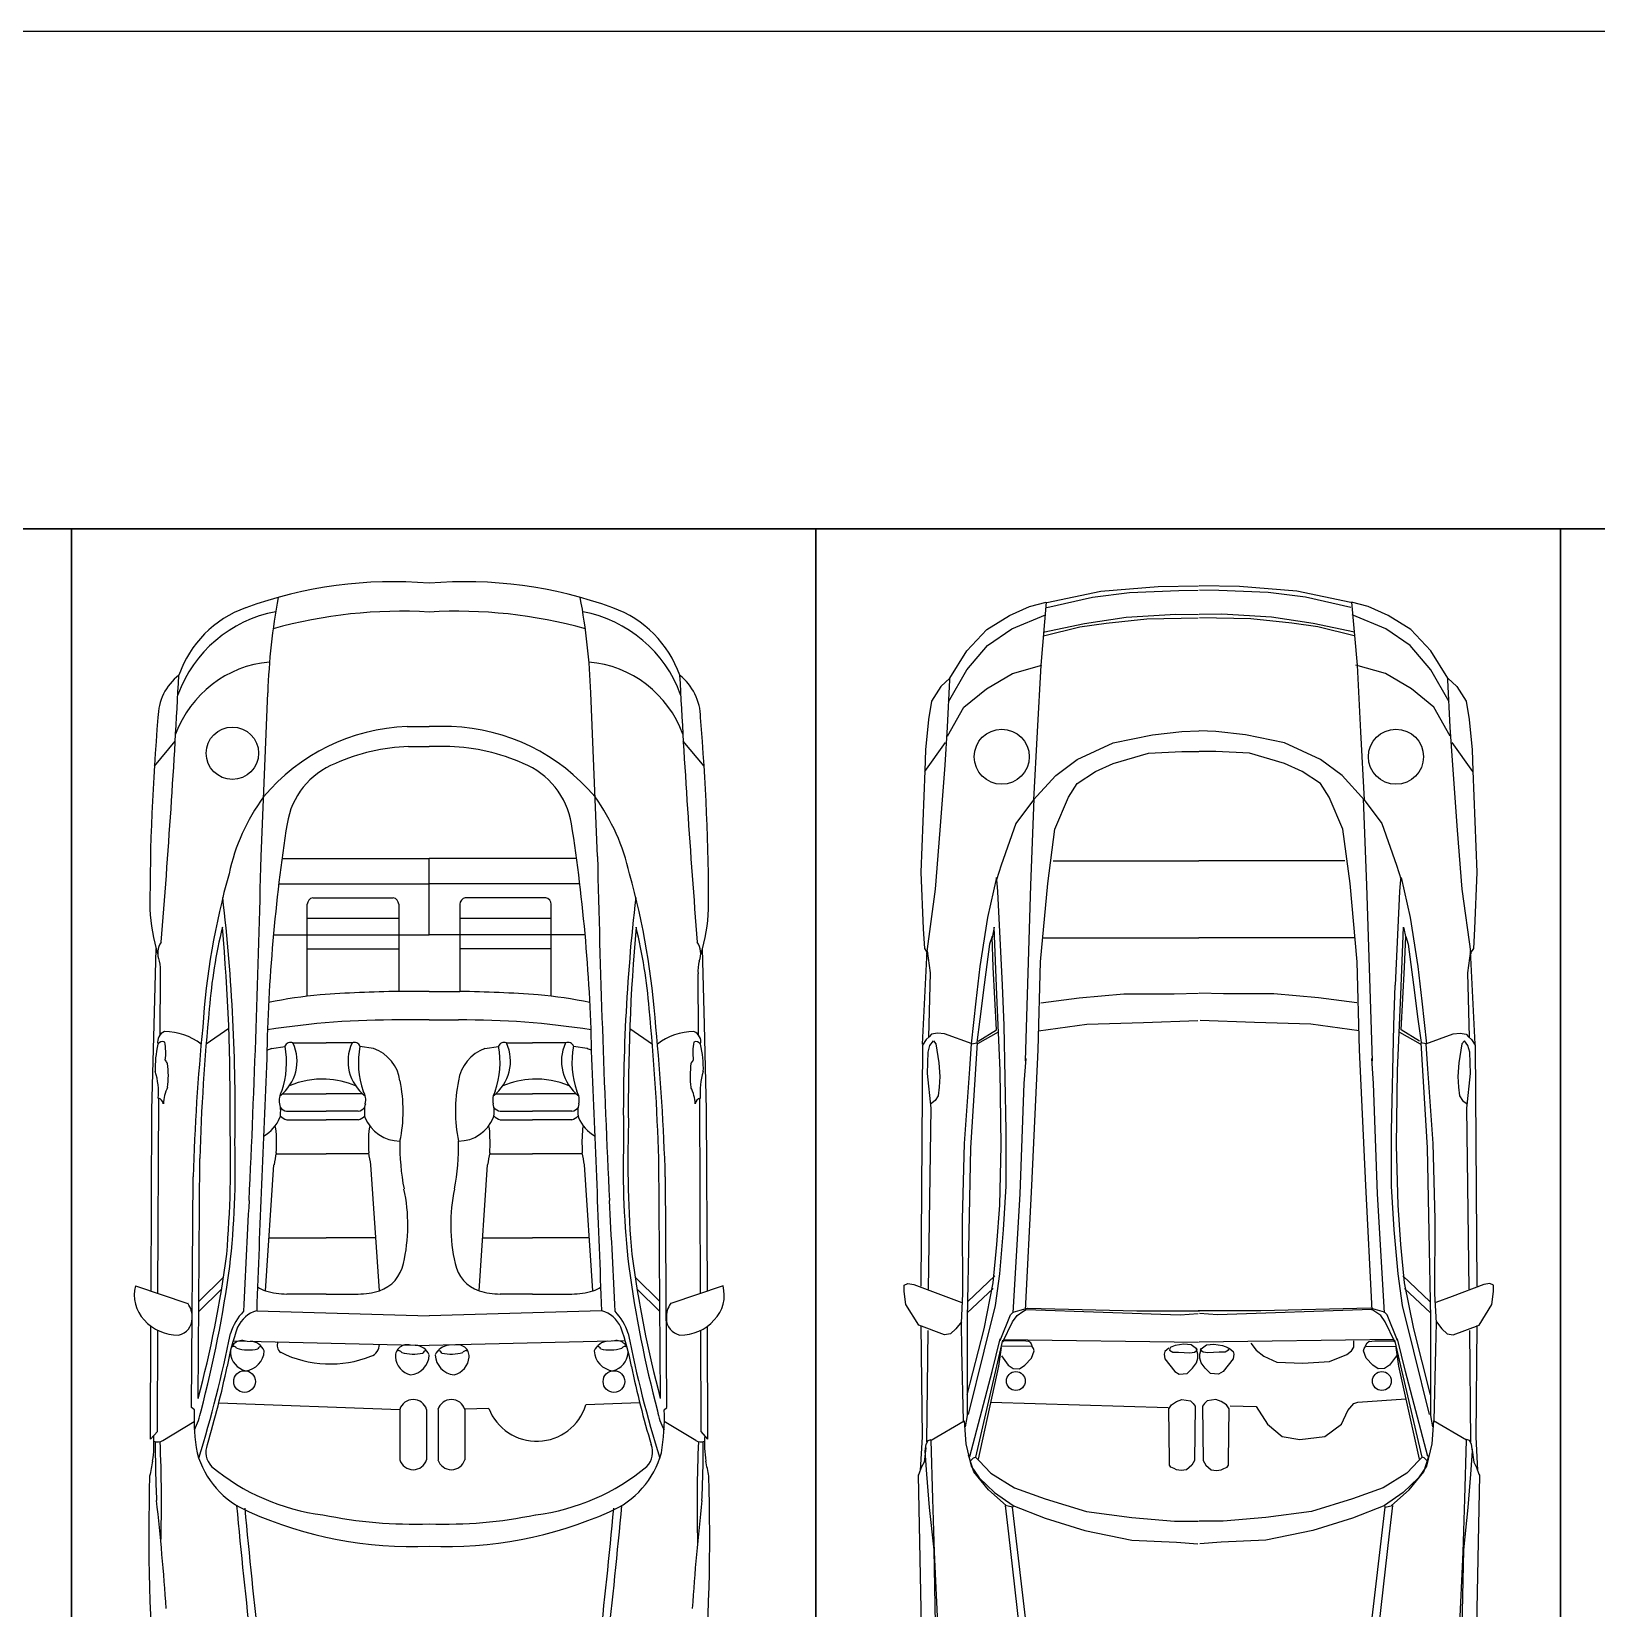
# Model space of a CAD drawing. Header units: inches. Extents: x 484217 to 497210, y -26946 to -21493.
# Drawn here: x 492970.2 to 493181.1, y -23220.2 to -23007.7 of the extents above; entities that cross this region are included whole.
import ezdxf

# ---------------------------------------------------------------- set-up
doc = ezdxf.new("R2010")
doc.units = ezdxf.units.IN
doc.header["$LTSCALE"] = 20
doc.header["$MEASUREMENT"] = 0
for name, color, linetype in [('ceco.net 92', 9, 'Continuous'), ('ceco.net 93', 161, 'Continuous'), ('Parking', 7, 'Continuous')]:
    doc.layers.add(name, color=color, linetype=linetype)

msp = doc.modelspace()

# ---------------------------------------------------------------- linework, layer by layer
at = {"layer": 'ceco.net 92', "linetype": 'ByBlock', "ltscale": 0.4}
for p, q in [((493001.16, -23118.89), (493002.07, -23096.81)), ((493046.49, -23118.89), (493045.58, -23096.81)), ((493020.84, -23101.38), (493023.83, -23101.38)), ((493026.81, -23101.38), (493023.83, -23101.38)), ((492986.79, -23106.7), (492989.6, -23103.32)), ((493021.05, -23104.05), (493023.83, -23104.05)), ((493026.6, -23104.05), (493023.83, -23104.05)), ((493060.86, -23106.7), (493058.05, -23103.32)), ((493003.98, -23119.16), (493023.83, -23119.16)), ((493043.67, -23119.16), (493023.83, -23119.16)), ((493023.83, -23129.42), (493023.83, -23119.16)), ((493003.55, -23122.53), (493023.83, -23122.53)), ((493044.1, -23122.53), (493023.83, -23122.53)), ((493007.39, -23137.69), (493007.39, -23125.3)), ((493008.13, -23124.43), (493018.98, -23124.43)), ((493019.72, -23125.3), (493019.72, -23137.06)), ((493027.94, -23125.3), (493027.94, -23137.06)), ((493039.52, -23124.43), (493028.67, -23124.43)), ((493040.26, -23137.69), (493040.26, -23125.3)), ((493019.72, -23127.2), (493007.39, -23127.2)), ((493040.26, -23127.2), (493027.94, -23127.2)), ((493002.83, -23129.42), (493023.83, -23129.42)), ((493044.82, -23129.42), (493023.83, -23129.42)), ((492986.76, -23141.53), (492987.03, -23131.27)), ((493007.39, -23131.31), (493019.72, -23131.31)), ((493040.26, -23131.31), (493027.94, -23131.31)), ((493060.89, -23141.53), (493060.62, -23131.27)), ((492987.57, -23142.88), (492987.61, -23134.68)), ((493060.08, -23142.88), (493060.04, -23134.68)), ((493023.83, -23137.06), (493019.72, -23137.06)), ((493023.83, -23137.06), (493027.94, -23137.06)), ((492986.47, -23152.98), (492986.76, -23141.53)), ((492993.77, -23144.09), (492996.82, -23141.98)), ((493023.83, -23140.89), (493019.89, -23140.89)), ((493023.83, -23140.89), (493027.76, -23140.89)), ((493053.89, -23144.18), (493050.83, -23142.09)), ((493061.18, -23152.98), (493060.89, -23141.53)), ((493005.46, -23143.99), (493009.93, -23143.99)), ((493013.42, -23143.99), (493009.93, -23143.99)), ((493034.23, -23143.99), (493037.73, -23143.99)), ((493042.19, -23143.99), (493037.73, -23143.99)), ((493002.56, -23144.75), (493004.4, -23144.44)), ((493016.33, -23144.75), (493014.49, -23144.44)), ((493031.32, -23144.75), (493033.16, -23144.44)), ((493045.09, -23144.75), (493043.26, -23144.44)), ((492987.28, -23177.71), (492987.39, -23151.45)), ((493004.04, -23150.82), (493009.93, -23150.82)), ((493014.85, -23150.82), (493009.93, -23150.82)), ((493032.81, -23150.82), (493037.73, -23150.82)), ((493043.61, -23150.82), (493037.73, -23150.82)), ((493060.37, -23177.71), (493060.26, -23151.45)), ((492986.36, -23177.4), (492986.47, -23152.98)), ((493004.62, -23153.18), (493009.93, -23153.18)), ((493004.63, -23154.34), (493009.93, -23154.34)), ((493014.26, -23153.18), (493009.93, -23153.18)), ((493014.25, -23154.34), (493009.93, -23154.34)), ((493033.39, -23153.18), (493037.73, -23153.18)), ((493033.4, -23154.34), (493037.73, -23154.34)), ((493043.03, -23153.18), (493037.73, -23153.18)), ((493043.02, -23154.34), (493037.73, -23154.34)), ((493061.29, -23177.4), (493061.18, -23152.98)), ((493003.19, -23158.9), (493009.93, -23158.9)), ((493015.7, -23158.9), (493009.93, -23158.9)), ((493031.95, -23158.9), (493037.73, -23158.9)), ((493044.47, -23158.9), (493037.73, -23158.9)), ((492992.7, -23191.87), (492992.91, -23159.55)), ((493001.77, -23177.37), (493002.91, -23160.39)), ((493017.12, -23177.37), (493015.97, -23160.39)), ((493030.53, -23177.37), (493031.68, -23160.39)), ((493045.88, -23177.37), (493044.74, -23160.39)), ((493054.96, -23191.87), (493054.75, -23159.55)), ((492991.81, -23193.11), (492992.02, -23162.01)), ((493055.84, -23193.11), (493055.63, -23162.01)), ((493002.25, -23170.23), (493009.93, -23170.23)), ((493016.63, -23170.23), (493009.93, -23170.23)), ((493031.02, -23170.23), (493037.73, -23170.23)), ((493045.4, -23170.23), (493037.73, -23170.23)), ((492992.78, -23178.82), (492996.1, -23175.55)), ((493054.87, -23178.82), (493051.56, -23175.55)), ((492984.25, -23176.69), (492991.3, -23179.06)), ((492992.77, -23180.17), (492995.84, -23177.17)), ((493009.93, -23177.81), (493004.62, -23177.81)), ((493009.93, -23177.81), (493014.26, -23177.81)), ((493037.73, -23177.81), (493033.39, -23177.81)), ((493037.73, -23177.81), (493043.03, -23177.81)), ((493054.88, -23180.17), (493051.82, -23177.17)), ((493063.4, -23176.69), (493056.35, -23179.06)), ((493000.58, -23180.05), (493023.83, -23180.72)), ((493047.07, -23180.05), (493023.83, -23180.72)), ((492986.28, -23197.37), (492986.34, -23182.13)), ((493061.37, -23197.37), (493061.31, -23182.13)), ((492987.2, -23196.32), (492987.26, -23182.69)), ((492997.42, -23184.11), (493023.83, -23184.76)), ((493050.23, -23184.11), (493023.83, -23184.76)), ((493060.45, -23196.32), (493060.39, -23182.69)), ((492992.18, -23193.41), (492991.81, -23193.11)), ((492995.47, -23192.48), (493019.85, -23193.35)), ((493031.85, -23193.21), (493028.61, -23193.32)), ((493052.18, -23192.48), (493044.92, -23192.74)), ((493055.47, -23193.41), (493055.84, -23193.11)), ((492987.92, -23197.53), (492992.16, -23194.98)), ((493019.85, -23193.35), (493019.85, -23200.13)), ((493023.46, -23193.35), (493023.46, -23200.13)), ((493025.01, -23193.35), (493025.01, -23200.13)), ((493028.62, -23193.35), (493028.62, -23200.13)), ((493059.73, -23197.53), (493055.49, -23194.98)), ((492986.28, -23197.37), (492987.2, -23196.32)), ((493061.37, -23197.37), (493060.45, -23196.32))]:
    msp.add_line(p, q, dxfattribs=at)
for centre, radius in [((492997.3, -23104.96), 3.53), ((492998.94, -23189.59), 1.46), ((493048.71, -23189.59), 1.46)]:
    msp.add_circle(centre, radius, dxfattribs=at)
for centre, radius, start, end in [((493018.95, -23139.58), 57.73, 85.1527, 110.1177), ((493028.7, -23139.58), 57.73, 69.8823, 94.8473), ((493085.01, -23099.44), 82.98, 169.2493, 178.1871), ((492962.64, -23099.44), 82.98, 1.8129, 10.7507), ((493006.37, -23103.06), 17.46, 100.6567, 160.0564), ((493004.08, -23099.31), 14.81, 109.6924, 160.8549), ((493020.11, -23150.1), 64.27, 86.6883, 105.6387), ((493027.54, -23150.1), 64.27, 74.3613, 93.3117), ((493041.28, -23103.06), 17.46, 19.9436, 79.3433), ((493043.57, -23099.31), 14.81, 19.1451, 70.3076), ((493003.65, -23107.5), 14.89, 95.1855, 159.9599), ((493044, -23107.5), 14.89, 20.0401, 84.8145), ((492994.51, -23100.18), 7.23, 127.6439, 179.7412), ((491771.9, -23031.85), 1219.8, 355.36643, 357.05785), ((494275.75, -23031.85), 1219.8, 182.94215, 184.63357), ((493053.14, -23100.18), 7.23, 0.2588, 52.3561), ((493291.69, -23125.84), 305.5, 175.1765, 180.0216), ((493021.78, -23127.8), 26.44, 92.0343, 140.1143), ((493025.87, -23127.8), 26.44, 39.8857, 87.9657), ((492755.96, -23125.84), 305.5, 359.9784, 4.8235), ((493022.03, -23130.67), 26.64, 92.0984, 114.0437), ((493025.62, -23130.67), 26.64, 65.9563, 87.9016), ((493015.07, -23116.12), 10.53, 111.7101, 170.897), ((493032.58, -23116.12), 10.53, 9.103, 68.2899), ((493023.74, -23127.05), 27.52, 143.9343, 167.7068), ((493023.91, -23127.05), 27.52, 12.2932, 36.0657), ((493231.02, -23149.93), 229.11, 171.0919, 179.0334), ((492816.64, -23149.93), 229.11, 0.9666, 8.9081), ((491067.33, -23075.16), 1934.33, 357.33196, 358.7046), ((494980.32, -23075.16), 1934.33, 181.2954, 182.66804), ((493094.27, -23148.52), 101.18, 164.3305, 176.2171), ((492953.38, -23148.52), 101.18, 3.7829, 15.6695), ((492747.35, -23153.28), 250.33, 359.066, 6.6276), ((493008.29, -23125.32), 0.901, 100.5292, 179.2673), ((493018.81, -23125.32), 0.901, 0.7327, 79.4708), ((493028.84, -23125.32), 0.901, 100.5292, 179.2673), ((493039.36, -23125.32), 0.901, 0.7327, 79.4708), ((493300.3, -23153.28), 250.33, 173.3724, 180.934), ((493010.08, -23124.92), 23.91, 182.4883, 197.2956), ((493037.57, -23124.92), 23.91, 342.7044, 357.5117), ((493062.97, -23144.81), 68.99, 166.2306, 175.4868), ((492724.78, -23152.24), 272.23, 359.4389, 5.0266), ((493322.87, -23152.24), 272.23, 174.9734, 180.5611), ((492984.68, -23144.81), 68.99, 4.5132, 13.7694), ((492989.95, -23131.9), 2.7, 145.9627, 202.8464), ((493057.7, -23131.9), 2.7, 337.1536, 34.0373), ((492982.58, -23134.25), 5.06, 355.0531, 14.8779), ((493065.08, -23134.25), 5.06, 165.1221, 184.9469), ((493015.61, -23205.21), 68.02, 95.4594, 101.3809), ((493021.96, -23315.61), 178.57, 90.7214, 94.1173), ((493025.69, -23315.61), 178.57, 85.8827, 89.2786), ((493032.04, -23205.21), 68.02, 78.6191, 84.5406), ((493283.33, -23167.96), 290.54, 174.3558, 178.3419), ((492764.32, -23167.96), 290.54, 1.6581, 5.6442), ((493282.44, -23170.42), 290.54, 174.3558, 178.3419), ((493019.41, -23255.25), 114.37, 89.7605, 98.7394), ((493028.24, -23255.25), 114.37, 81.2606, 90.2395), ((492765.21, -23170.42), 290.54, 1.6581, 5.6442), ((493000.27, -23147.31), 13.37, 166.3848, 182.3157), ((492988.71, -23143.82), 1.48, 111.7287, 193.4079), ((492987.9, -23144.5), 0.708, 65.2059, 151.6073), ((492988.13, -23150.51), 8.07, 52.0438, 89.7332), ((492980.44, -23145.29), 7.89, 352.5852, 10.4484), ((493000.17, -23146.45), 5.84, 307.0727, 24.9288), ((493005.11, -23144.65), 0.748, 62.3182, 163.667), ((493018.72, -23146.45), 5.84, 155.0712, 232.9273), ((493013.77, -23144.65), 0.748, 16.333, 117.6818), ((493028.93, -23146.45), 5.84, 307.0727, 24.9288), ((493033.88, -23144.65), 0.748, 62.3182, 163.667), ((493047.48, -23146.45), 5.84, 155.0712, 232.9273), ((493042.54, -23144.65), 0.748, 16.333, 117.6818), ((493059.52, -23150.51), 8.07, 90.2668, 127.9562), ((493067.22, -23145.29), 7.89, 169.5516, 187.4148), ((493059.75, -23144.5), 0.708, 28.3927, 114.7941), ((493058.94, -23143.82), 1.48, 346.5921, 68.2713), ((493047.38, -23147.31), 13.37, 357.6843, 13.6152), ((492989.47, -23145.78), 1.32, 203.4077, 226.8454), ((496805.3, -23315.75), 3807.14, 177.44556, 177.95741), ((493004.3, -23149.81), 5.35, 109.0023, 115.9052), ((492992.81, -23146.62), 11.79, 340.8012, 10.663), ((493026.07, -23146.62), 11.79, 169.337, 199.1988), ((493014.58, -23149.81), 5.35, 7.616, 70.9977), ((493033.07, -23149.81), 5.35, 109.0023, 172.384), ((493021.58, -23146.62), 11.79, 340.8012, 10.663), ((493054.84, -23146.62), 11.79, 169.337, 199.1988), ((493043.35, -23149.81), 5.35, 64.0948, 70.9977), ((489242.35, -23315.75), 3807.14, 2.04259, 2.55444), ((493058.18, -23145.78), 1.32, 313.1546, 336.5923), ((492978.5, -23150.59), 8.85, 354.6053, 18.0669), ((492977.11, -23148.37), 11.57, 352.1001, 8.0858), ((493070.54, -23148.37), 11.57, 171.9142, 187.8999), ((493069.15, -23150.59), 8.85, 161.9331, 185.3947), ((492993.41, -23152.39), 5.41, 153.3599, 177.9838), ((493005.89, -23151.68), 2.28, 148.7648, 192.6795), ((493009.33, -23159.8), 10.94, 86.9014, 113.4623), ((493009.55, -23159.8), 10.94, 66.5377, 88.0393), ((493012.99, -23151.68), 2.28, 347.3205, 31.2352), ((493000.58, -23153.12), 19.73, 348.0371, 11.7621), ((493047.07, -23153.12), 19.73, 168.2379, 191.9629), ((493034.66, -23151.68), 2.28, 148.7648, 192.6795), ((493038.1, -23159.8), 10.94, 91.9607, 113.4623), ((493038.32, -23159.8), 10.94, 66.5377, 93.0986), ((493041.76, -23151.68), 2.28, 347.3205, 31.2352), ((493054.24, -23152.39), 5.41, 2.0162, 26.6401), ((492987.13, -23152.28), 0.871, 5.5379, 78.6283), ((492999.83, -23153.21), 3.98, 348.0554, 14.988), ((493004.79, -23151.93), 1.26, 215.6692, 262.0941), ((493014.09, -23151.93), 1.26, 277.9059, 324.3308), ((493019.06, -23153.21), 3.98, 165.012, 191.9446), ((493028.59, -23153.21), 3.98, 348.0554, 14.988), ((493033.56, -23151.93), 1.26, 215.6692, 262.0941), ((493042.86, -23151.93), 1.26, 277.9059, 324.3308), ((493047.82, -23153.21), 3.98, 165.012, 191.9446), ((493060.52, -23152.28), 0.871, 101.3717, 174.4621), ((492840.56, -23159.7), 156.51, 355.3262, 1.7535), ((492998.96, -23152.07), 5.14, 299.3849, 337.6025), ((493005.03, -23152.77), 1.62, 218.5437, 255.9113), ((493013.86, -23152.77), 1.62, 284.0887, 321.4563), ((493019.92, -23152.07), 5.14, 202.3975, 269.5168), ((493027.73, -23152.07), 5.14, 270.4832, 337.6025), ((493033.79, -23152.77), 1.62, 218.5437, 255.9113), ((493042.62, -23152.77), 1.62, 284.0887, 321.4563), ((493048.69, -23152.07), 5.14, 202.3975, 240.6151), ((493207.09, -23159.7), 156.51, 178.2465, 184.6738), ((493002.62, -23155.56), 0.553, 5.1473, 40.3924), ((492983.03, -23157.41), 20.23, 356.1527, 5.3868), ((493035.86, -23157.41), 20.23, 174.6132, 183.8473), ((493016.27, -23155.56), 0.553, 139.6076, 174.8527), ((493031.38, -23155.56), 0.553, 5.1473, 40.3924), ((493011.79, -23157.41), 20.23, 356.1527, 5.3868), ((493064.63, -23157.41), 20.23, 174.6132, 183.8473), ((493045.03, -23155.56), 0.553, 139.6076, 174.8527), ((492884.13, -23161), 113.57, 353.3728, 1.8318), ((493046.34, -23167.52), 44.01, 168.5401, 170.6809), ((492972.54, -23167.52), 44.01, 9.3191, 11.4599), ((493049.15, -23157.97), 29.28, 178.5112, 191.1914), ((492998.5, -23157.97), 29.28, 348.8086, 1.4888), ((493075.11, -23167.52), 44.01, 168.5401, 170.6809), ((493001.31, -23167.52), 44.01, 9.3191, 11.4599), ((493163.52, -23161), 113.57, 178.1682, 186.6272), ((493991.23, -23223.1), 993.36, 176.65843, 177.52077), ((492998.15, -23168.5), 22.79, 346.7952, 12.266), ((493049.5, -23168.5), 22.79, 167.734, 193.2048), ((492056.42, -23223.1), 993.36, 2.47923, 3.34157), ((492834.64, -23150.41), 163.41, 345.3042, 352.2507), ((492835.03, -23152.07), 163.41, 345.3042, 352.2507), ((493015.48, -23172.68), 4.97, 289.219, 348.0957), ((493032.17, -23172.68), 4.97, 191.9043, 250.781), ((493212.62, -23152.07), 163.41, 187.7493, 194.6958), ((493213.02, -23150.41), 163.41, 187.7493, 194.6958), ((492988.89, -23177.96), 4.81, 164.7689, 223.8838), ((493003.4, -23172.68), 4.97, 236.9257, 250.781), ((493004.84, -23166.91), 10.9, 253.6324, 268.8624), ((493014.05, -23166.91), 10.9, 271.1376, 286.3676), ((493033.61, -23166.91), 10.9, 253.6324, 268.8624), ((493042.81, -23166.91), 10.9, 271.1376, 286.3676), ((493044.25, -23172.68), 4.97, 289.219, 303.0743), ((493058.76, -23177.96), 4.81, 316.1162, 15.2311), ((492988.75, -23180.88), 3.14, 356.2989, 35.4795), ((493004.13, -23185.3), 7.42, 135.8363, 162.8314), ((493001.78, -23184.03), 4.16, 106.8834, 155.1838), ((493045.87, -23184.03), 4.16, 24.8162, 73.1166), ((493043.53, -23185.3), 7.42, 17.1686, 44.1637), ((493058.91, -23180.88), 3.14, 144.5205, 183.7011), ((492989.99, -23177.23), 6.11, 221.6852, 270.5151), ((492989.64, -23181.13), 2.24, 280.4061, 1.053), ((493032.04, -23194.25), 36.08, 160.6254, 169.304), ((493015.61, -23194.25), 36.08, 10.696, 19.3746), ((493058.01, -23181.13), 2.24, 178.947, 259.5939), ((493057.66, -23177.23), 6.11, 269.4849, 318.3148), ((492833.03, -23150.51), 167.21, 342.8181, 348.7586), ((492998.6, -23185.63), 1.56, 72.2023, 183.8493), ((492999.63, -23186.29), 2.14, 22.9147, 86.8342), ((493004.43, -23184.75), 1.09, 152.1578, 236.4868), ((493015.32, -23184.5), 1.81, 290.948, 357.3754), ((493020.83, -23186.19), 1.56, 72.2023, 183.8493), ((493021.86, -23186.85), 2.14, 22.9147, 86.8342), ((493026.61, -23186.85), 2.14, 93.1658, 157.0853), ((493027.64, -23186.19), 1.56, 356.1507, 107.7977), ((493048.02, -23186.29), 2.14, 93.1658, 157.0853), ((493049.05, -23185.63), 1.56, 356.1507, 107.7977), ((493214.62, -23150.51), 167.21, 191.2414, 197.1819), ((492999.7, -23185.55), 2.66, 183.9388, 256.434), ((492997.45, -23185.37), 0.5, 30.3302, 120.425), ((492999.49, -23179.1), 6.23, 255.0343, 281.468), ((492998.8, -23185.35), 2.8, 275.6845, 357.666), ((493001.15, -23185.31), 0.432, 78.3556, 166.1458), ((493010.5, -23172.32), 14.91, 243.4504, 291.5249), ((493021.93, -23186.11), 2.66, 183.9388, 256.434), ((493019.68, -23185.93), 0.5, 30.3302, 120.425), ((493021.72, -23179.66), 6.23, 255.0343, 281.468), ((493021.02, -23185.91), 2.8, 275.6845, 357.666), ((493023.38, -23185.87), 0.432, 78.3556, 166.1458), ((493027.44, -23185.91), 2.8, 182.334, 264.3155), ((493025.09, -23185.87), 0.432, 13.8542, 101.6444), ((493026.75, -23179.66), 6.23, 258.532, 284.9657), ((493026.54, -23186.11), 2.66, 283.566, 356.0612), ((493028.79, -23185.93), 0.5, 59.575, 149.6698), ((493048.85, -23185.35), 2.8, 182.334, 264.3155), ((493046.5, -23185.31), 0.432, 13.8542, 101.6444), ((493048.16, -23179.1), 6.23, 258.532, 284.9657), ((493047.95, -23185.55), 2.66, 283.566, 356.0612), ((493050.2, -23185.37), 0.5, 59.575, 149.6698), ((492875.22, -23162.43), 123.95, 343.2847, 348.3031), ((493172.44, -23162.43), 123.95, 191.6969, 196.7153), ((493021.66, -23193.9), 1.89, 16.8513, 163.1487), ((493026.81, -23193.9), 1.89, 16.8513, 163.1487), ((493038.3, -23190.72), 6.92, 201.098, 342.967), ((493018.73, -23194.58), 26.58, 177.4791, 190.0131), ((492983.9, -23191.76), 9.36, 332.4544, 349.1434), ((493063.75, -23191.76), 9.36, 190.8566, 207.5456), ((493028.92, -23194.58), 26.58, 349.9869, 2.5209), ((492971.42, -23197.94), 15.32, 351.1207, 3.9337), ((492987.21, -23196.18), 1.53, 252.1332, 297.9629), ((493060.44, -23196.18), 1.53, 242.0371, 287.8668), ((493076.23, -23197.94), 15.32, 176.0663, 188.8793), ((493164.92, -23197.59), 178.01, 180.0276, 182.5859), ((492802.75, -23205.87), 185, 358.3259, 2.5417), ((493004.15, -23196.03), 12.02, 195.2643, 247.4887), ((492996.52, -23199.1), 2.79, 158.4928, 223.6718), ((493043.5, -23196.03), 12.02, 292.5113, 344.7357), ((493051.13, -23199.1), 2.79, 316.3282, 21.5072), ((493244.9, -23205.87), 185, 177.4583, 181.6741), ((492882.73, -23197.59), 178.01, 357.4141, 359.9724), ((493108.17, -23225.45), 124.18, 168.317, 169.2763), ((493013.03, -23178.94), 28.82, 230.016, 262.9414), ((493021.66, -23199.58), 1.89, 196.8513, 343.1487), ((493026.81, -23199.58), 1.89, 196.8513, 343.1487), ((493034.62, -23178.94), 28.82, 277.0586, 309.984), ((492939.48, -23225.45), 124.18, 10.7237, 11.683), ((493270.12, -23210.14), 284.07, 178.4271, 184.4609), ((492777.54, -23210.14), 284.07, 355.5391, 1.5729), ((492658.78, -23242.37), 330.36, 3.8554, 6.3862), ((493388.87, -23242.37), 330.36, 173.6138, 176.1446), ((494051.31, -23106.71), 1058.14, 185.39904, 187.47657), ((494052.41, -23107.09), 1058.14, 185.39904, 187.47657), ((493021.59, -23157.51), 54.3, 246.0593, 272.3631), ((493021.71, -23148.97), 59.83, 258.2142, 272.0284), ((493026.06, -23157.51), 54.3, 267.6369, 293.9407), ((493025.94, -23148.97), 59.83, 267.9716, 281.7858), ((491995.24, -23107.09), 1058.14, 352.52343, 354.60096), ((491996.34, -23106.71), 1058.14, 352.52343, 354.60096)]:
    msp.add_arc(centre, radius, start, end, dxfattribs=at)
at = {"layer": 'ceco.net 93'}
for p, q in [((493114.3, -23083.13), (493122.02, -23082.49)), ((493122.02, -23082.49), (493127.46, -23082.43)), ((493132.99, -23082.49), (493127.55, -23082.43)), ((493140.71, -23083.13), (493132.99, -23082.49)), ((493104.69, -23085.19), (493106.92, -23084.63)), ((493106.92, -23084.63), (493106.21, -23093.08)), ((493107.03, -23084.65), (493114.3, -23083.13)), ((493107.03, -23085.34), (493113.16, -23083.95)), ((493113.16, -23083.95), (493118.16, -23083.32)), ((493118.16, -23083.32), (493124.8, -23083.06)), ((493124.8, -23083.06), (493127.4, -23083)), ((493130.21, -23083.06), (493127.61, -23083)), ((493136.85, -23083.32), (493130.21, -23083.06)), ((493141.85, -23083.95), (493136.85, -23083.32)), ((493147.98, -23084.65), (493140.71, -23083.13)), ((493147.98, -23085.34), (493141.85, -23083.95)), ((493148.09, -23084.63), (493148.81, -23093.08)), ((493150.32, -23085.19), (493148.09, -23084.63)), ((493098.96, -23088.3), (493101.99, -23086.39)), ((493101.99, -23086.39), (493104.69, -23085.19)), ((493102.31, -23088.22), (493106.84, -23086.31)), ((493112.09, -23087.5), (493117.72, -23086.61)), ((493115, -23087.43), (493120.5, -23086.86)), ((493117.72, -23086.61), (493124.42, -23086.23)), ((493120.5, -23086.86), (493127.4, -23086.74)), ((493124.42, -23086.23), (493127.46, -23086.29)), ((493130.59, -23086.23), (493127.55, -23086.29)), ((493134.51, -23086.86), (493127.61, -23086.74)), ((493137.29, -23086.61), (493130.59, -23086.23)), ((493140.01, -23087.43), (493134.51, -23086.86)), ((493142.92, -23087.5), (493137.29, -23086.61)), ((493152.71, -23088.22), (493148.17, -23086.31)), ((493153.02, -23086.39), (493150.32, -23085.19)), ((493156.05, -23088.3), (493153.02, -23086.39)), ((493096.26, -23091.17), (493098.96, -23088.3)), ((493099.04, -23090.45), (493102.31, -23088.22)), ((493106.52, -23088.64), (493112.09, -23087.5)), ((493106.59, -23089.14), (493111.46, -23087.94)), ((493111.46, -23087.94), (493115, -23087.43)), ((493143.55, -23087.94), (493140.01, -23087.43)), ((493148.49, -23088.64), (493142.92, -23087.5)), ((493148.42, -23089.14), (493143.55, -23087.94)), ((493155.97, -23090.45), (493152.71, -23088.22)), ((493158.75, -23091.17), (493156.05, -23088.3)), ((493093.95, -23094.83), (493096.26, -23091.17)), ((493096.26, -23093.72), (493099.04, -23090.45)), ((493158.75, -23093.72), (493155.97, -23090.45)), ((493161.06, -23094.83), (493158.75, -23091.17)), ((493102.39, -23094.2), (493106.36, -23093.08)), ((493106.21, -23093.08), (493105.73, -23102.09)), ((493152.63, -23094.2), (493148.65, -23093.08)), ((493148.81, -23093.08), (493149.28, -23102.09)), ((493093.95, -23094.83), (493092.75, -23095.95)), ((493093.63, -23101.45), (493093.95, -23095.07)), ((493093.79, -23098.02), (493096.26, -23093.72)), ((493093.95, -23095.07), (493093.95, -23094.83)), ((493098.88, -23096.27), (493102.39, -23094.2)), ((493156.13, -23096.27), (493152.63, -23094.2)), ((493161.22, -23098.02), (493158.75, -23093.72)), ((493161.06, -23095.07), (493161.06, -23094.83)), ((493161.06, -23094.83), (493162.26, -23095.95)), ((493161.38, -23101.45), (493161.06, -23095.07)), ((493092.75, -23095.95), (493091.48, -23097.94)), ((493095.86, -23098.74), (493098.88, -23096.27)), ((493159.15, -23098.74), (493156.13, -23096.27)), ((493162.26, -23095.95), (493163.53, -23097.94)), ((493091.48, -23097.94), (493091.08, -23100.41)), ((493093.63, -23102.64), (493095.86, -23098.74)), ((493161.38, -23102.64), (493159.15, -23098.74)), ((493163.53, -23097.94), (493163.93, -23100.41)), ((493091.08, -23100.41), (493090.68, -23104.48)), ((493093.31, -23106.55), (493093.63, -23101.45)), ((493125.22, -23102.03), (493127.48, -23101.93)), ((493129.8, -23102.03), (493127.54, -23101.93)), ((493161.7, -23106.55), (493161.38, -23101.45)), ((493163.93, -23100.41), (493164.33, -23104.48)), ((493090.61, -23107.43), (493093.39, -23103.52)), ((493105.73, -23102.09), (493105.25, -23111.25)), ((493111.12, -23105.8), (493115.96, -23103.54)), ((493115.96, -23103.54), (493121.24, -23102.46)), ((493121.24, -23102.46), (493125.22, -23102.03)), ((493133.78, -23102.46), (493129.8, -23102.03)), ((493139.05, -23103.54), (493133.78, -23102.46)), ((493143.89, -23105.8), (493139.05, -23103.54)), ((493149.28, -23102.09), (493149.76, -23111.25)), ((493164.41, -23107.43), (493161.62, -23103.52)), ((493090.68, -23104.48), (493090.61, -23107.35)), ((493108.22, -23107.96), (493111.12, -23105.8)), ((493115.96, -23106.34), (493120.7, -23104.94)), ((493120.7, -23104.94), (493125.22, -23104.73)), ((493125.22, -23104.73), (493127.48, -23104.73)), ((493129.8, -23104.73), (493127.54, -23104.73)), ((493134.31, -23104.94), (493129.8, -23104.73)), ((493139.05, -23106.34), (493134.31, -23104.94)), ((493146.79, -23107.96), (493143.89, -23105.8)), ((493164.33, -23104.48), (493164.41, -23107.35)), ((493090.61, -23107.35), (493090.05, -23120.97)), ((493092.67, -23115.31), (493093.31, -23106.55)), ((493105.2, -23111.3), (493108.22, -23107.96)), ((493111.12, -23109.04), (493113.6, -23107.42)), ((493113.6, -23107.42), (493115.96, -23106.34)), ((493141.41, -23107.42), (493139.05, -23106.34)), ((493143.89, -23109.04), (493141.41, -23107.42)), ((493149.81, -23111.3), (493146.79, -23107.96)), ((493162.34, -23115.31), (493161.7, -23106.55)), ((493164.41, -23107.35), (493164.96, -23120.97)), ((493109.94, -23110.87), (493111.12, -23109.04)), ((493145.07, -23110.87), (493143.89, -23109.04)), ((493105.25, -23111.25), (493102.86, -23114.44)), ((493104.88, -23122.71), (493105.31, -23111.08)), ((493108.11, -23115.17), (493109.94, -23110.87)), ((493146.9, -23115.17), (493145.07, -23110.87)), ((493150.13, -23122.71), (493149.7, -23111.08)), ((493149.76, -23111.25), (493152.15, -23114.44)), ((493102.86, -23114.44), (493100.87, -23120.02)), ((493152.15, -23114.44), (493154.14, -23120.02)), ((493092.04, -23123.28), (493092.67, -23115.31)), ((493107.14, -23122.5), (493108.11, -23115.17)), ((493147.87, -23122.5), (493146.9, -23115.17)), ((493162.97, -23123.28), (493162.34, -23115.31)), ((493090.05, -23120.97), (493090.37, -23128.62)), ((493100.87, -23120.02), (493100.24, -23122.01)), ((493107.86, -23119.47), (493127.51, -23119.47)), ((493147.15, -23119.47), (493127.51, -23119.47)), ((493154.14, -23120.02), (493154.78, -23122.01)), ((493164.96, -23120.97), (493164.64, -23128.62)), ((493100.25, -23121.71), (493099.04, -23127.08)), ((493100.34, -23122.45), (493100.25, -23121.71)), ((493100.42, -23123.58), (493100.34, -23122.45)), ((493104.13, -23146.41), (493104.88, -23122.71)), ((493106.17, -23133.06), (493107.14, -23122.5)), ((493148.84, -23133.06), (493147.87, -23122.5)), ((493150.88, -23146.41), (493150.13, -23122.71)), ((493154.59, -23123.58), (493154.68, -23122.45)), ((493154.68, -23122.45), (493154.76, -23121.71)), ((493154.76, -23121.71), (493155.97, -23127.08)), ((493090.84, -23131.97), (493092.04, -23123.28)), ((493101.03, -23136.19), (493100.42, -23123.58)), ((493153.98, -23136.19), (493154.59, -23123.58)), ((493164.17, -23131.97), (493162.97, -23123.28)), ((493099.04, -23127.08), (493098.02, -23133.67)), ((493155.97, -23127.08), (493156.99, -23133.67)), ((493090.37, -23128.62), (493090.53, -23131.25)), ((493099.93, -23128.38), (493099.65, -23129.84)), ((493100.3, -23137.49), (493099.93, -23128.38)), ((493154.72, -23137.49), (493155.08, -23128.38)), ((493155.08, -23128.38), (493155.37, -23129.84)), ((493164.64, -23128.62), (493164.49, -23131.25)), ((493090.29, -23144.16), (493090.92, -23131.57)), ((493090.53, -23131.25), (493091, -23131.97)), ((493090.92, -23131.57), (493091.32, -23134.52)), ((493099.32, -23130.7), (493098.59, -23136.14)), ((493099.65, -23129.64), (493099.32, -23130.7)), ((493099.81, -23133.79), (493099.65, -23129.64)), ((493106.48, -23129.82), (493127.51, -23129.82)), ((493148.54, -23129.82), (493127.51, -23129.82)), ((493155.2, -23133.79), (493155.37, -23129.64)), ((493155.37, -23129.64), (493155.69, -23130.7)), ((493155.69, -23130.7), (493156.42, -23136.14)), ((493164.09, -23131.57), (493163.69, -23134.52)), ((493164.49, -23131.25), (493164.01, -23131.97)), ((493164.72, -23144.16), (493164.09, -23131.57)), ((493098.02, -23133.67), (493097.45, -23138.34)), ((493100.25, -23142.2), (493099.81, -23133.79)), ((493105.85, -23144.9), (493106.17, -23133.06)), ((493149.16, -23144.9), (493148.84, -23133.06)), ((493154.76, -23142.2), (493155.2, -23133.79)), ((493156.99, -23133.67), (493157.56, -23138.34)), ((493091.32, -23134.52), (493091.08, -23143.21)), ((493163.69, -23134.52), (493163.93, -23143.21)), ((493098.59, -23136.14), (493098.02, -23140.78)), ((493100.75, -23147.69), (493100.31, -23137.49)), ((493101.26, -23141.64), (493101.04, -23136.18)), ((493106.22, -23138.6), (493111.4, -23137.89)), ((493111.4, -23137.89), (493117.39, -23137.38)), ((493117.39, -23137.38), (493124.2, -23137.38)), ((493124.2, -23137.38), (493127.45, -23137.28)), ((493130.81, -23137.38), (493127.56, -23137.28)), ((493137.62, -23137.38), (493130.81, -23137.38)), ((493143.61, -23137.89), (493137.62, -23137.38)), ((493148.79, -23138.6), (493143.61, -23137.89)), ((493153.75, -23141.64), (493153.97, -23136.18)), ((493154.26, -23147.69), (493154.7, -23137.49)), ((493156.42, -23136.14), (493156.99, -23140.78)), ((493097.45, -23138.34), (493096.84, -23144.11)), ((493157.56, -23138.34), (493158.17, -23144.11)), ((493098.02, -23140.78), (493097.58, -23143.91)), ((493097.78, -23143.75), (493100.25, -23142.2)), ((493101.55, -23155.84), (493101.26, -23141.64)), ((493105.92, -23142.36), (493112.42, -23141.45)), ((493112.42, -23141.45), (493120.03, -23141.24)), ((493120.03, -23141.24), (493127.35, -23140.94)), ((493134.98, -23141.24), (493127.67, -23140.94)), ((493142.6, -23141.45), (493134.98, -23141.24)), ((493149.1, -23142.36), (493142.6, -23141.45)), ((493153.46, -23155.84), (493153.75, -23141.64)), ((493157.23, -23143.75), (493154.76, -23142.2)), ((493156.99, -23140.78), (493157.44, -23143.91)), ((493090.29, -23144.27), (493090.05, -23176.76)), ((493090.77, -23143.54), (493090.29, -23144.27)), ((493091.18, -23143.14), (493090.77, -23143.54)), ((493091.02, -23145.23), (493091.26, -23144.35)), ((493091.5, -23142.82), (493091.18, -23143.14)), ((493091.26, -23144.35), (493091.74, -23143.71)), ((493092.3, -23142.66), (493091.5, -23142.82)), ((493091.74, -23143.71), (493092.06, -23144.11)), ((493092.06, -23144.11), (493092.46, -23146.67)), ((493093.26, -23142.74), (493092.3, -23142.66)), ((493096.95, -23144.11), (493093.26, -23142.74)), ((493096.67, -23147.47), (493096.89, -23144.12)), ((493097.62, -23143.97), (493096.75, -23158.1)), ((493096.89, -23144.12), (493097.62, -23143.97)), ((493100.46, -23142.52), (493097.69, -23144.12)), ((493154.55, -23142.52), (493157.32, -23144.12)), ((493158.12, -23144.12), (493157.39, -23143.97)), ((493157.39, -23143.97), (493158.26, -23158.1)), ((493158.07, -23144.11), (493161.75, -23142.74)), ((493158.34, -23147.47), (493158.12, -23144.12)), ((493161.75, -23142.74), (493162.71, -23142.66)), ((493162.95, -23144.11), (493162.55, -23146.67)), ((493162.71, -23142.66), (493163.52, -23142.82)), ((493163.27, -23143.71), (493162.95, -23144.11)), ((493163.76, -23144.35), (493163.27, -23143.71)), ((493163.52, -23142.82), (493163.84, -23143.14)), ((493164, -23145.23), (493163.76, -23144.35)), ((493163.84, -23143.14), (493164.24, -23143.54)), ((493164.24, -23143.54), (493164.72, -23144.27)), ((493164.72, -23144.27), (493164.96, -23176.76)), ((493090.94, -23148.12), (493091.02, -23145.23)), ((493103.96, -23149.45), (493104.22, -23146.06)), ((493105.01, -23163.2), (493105.87, -23144.93)), ((493150.01, -23163.2), (493149.14, -23144.93)), ((493151.05, -23149.45), (493150.79, -23146.06)), ((493164.08, -23148.12), (493164, -23145.23)), ((493091.42, -23152.77), (493090.94, -23148.12)), ((493092.46, -23146.67), (493092.62, -23148.52)), ((493092.62, -23148.52), (493092.54, -23149.96)), ((493095.95, -23157.52), (493096.67, -23147.47)), ((493100.89, -23157.81), (493100.75, -23147.69)), ((493154.12, -23157.81), (493154.26, -23147.69)), ((493159.06, -23157.52), (493158.34, -23147.47)), ((493162.55, -23146.67), (493162.39, -23148.52)), ((493162.39, -23148.52), (493162.47, -23149.96)), ((493163.6, -23152.77), (493164.08, -23148.12)), ((493092.54, -23149.96), (493092.38, -23151.09)), ((493103.44, -23164.33), (493103.96, -23149.45)), ((493151.57, -23164.33), (493151.05, -23149.45)), ((493162.47, -23149.96), (493162.63, -23151.09)), ((493091.1, -23177.16), (493091.42, -23152.77)), ((493091.98, -23151.73), (493091.34, -23152.21)), ((493092.38, -23151.09), (493091.98, -23151.73)), ((493162.63, -23151.09), (493163.03, -23151.73)), ((493163.03, -23151.73), (493163.68, -23152.21)), ((493163.92, -23177.16), (493163.6, -23152.77)), ((493101.55, -23163.27), (493101.55, -23155.84)), ((493153.46, -23163.27), (493153.46, -23155.84)), ((493095.66, -23167.72), (493095.95, -23157.52)), ((493096.75, -23158.1), (493096.53, -23169.47)), ((493100.68, -23165.82), (493100.89, -23157.81)), ((493154.34, -23165.82), (493154.12, -23157.81)), ((493158.26, -23158.1), (493158.48, -23169.47)), ((493159.36, -23167.72), (493159.06, -23157.52)), ((493101.18, -23169.17), (493101.55, -23163.27)), ((493104.14, -23179.99), (493105.01, -23163.2)), ((493150.87, -23179.99), (493150.01, -23163.2)), ((493153.83, -23169.17), (493153.46, -23163.27)), ((493102.49, -23180.33), (493103.44, -23164.33)), ((493152.52, -23180.33), (493151.57, -23164.33)), ((493095.73, -23177.77), (493095.66, -23167.72)), ((493100.31, -23171.14), (493100.68, -23165.82)), ((493154.7, -23171.14), (493154.34, -23165.82)), ((493159.28, -23177.77), (493159.36, -23167.72)), ((493096.53, -23169.47), (493096.31, -23181.05)), ((493100.68, -23175.07), (493101.18, -23169.17)), ((493154.34, -23175.07), (493153.83, -23169.17)), ((493158.48, -23169.47), (493158.7, -23181.05)), ((493099.8, -23176.31), (493100.31, -23171.14)), ((493155.21, -23176.31), (493154.7, -23171.14)), ((493096.38, -23178.79), (493100.02, -23175.37)), ((493100.09, -23179.37), (493100.68, -23175.07)), ((493154.92, -23179.37), (493154.34, -23175.07)), ((493158.63, -23178.79), (493154.99, -23175.37)), ((493087.8, -23176.6), (493088.31, -23176.38)), ((493087.8, -23177.48), (493087.8, -23176.6)), ((493088.02, -23179.23), (493087.8, -23177.48)), ((493088.31, -23176.38), (493089.11, -23176.53)), ((493089.11, -23176.53), (493093.4, -23178.13)), ((493093.4, -23178.13), (493095.58, -23178.93)), ((493095.51, -23181.7), (493095.73, -23177.77)), ((493096.31, -23180.32), (493099.8, -23177.04)), ((493098.57, -23182.5), (493099.8, -23176.31)), ((493156.45, -23182.5), (493155.21, -23176.31)), ((493158.7, -23180.32), (493155.21, -23177.04)), ((493159.5, -23181.7), (493159.28, -23177.77)), ((493161.61, -23178.13), (493159.43, -23178.93)), ((493165.9, -23176.53), (493161.61, -23178.13)), ((493166.7, -23176.38), (493165.9, -23176.53)), ((493167.21, -23176.6), (493166.7, -23176.38)), ((493166.99, -23179.23), (493167.21, -23177.48)), ((493167.21, -23177.48), (493167.21, -23176.6)), ((493089.76, -23181.99), (493088.02, -23179.23)), ((493098.57, -23185.49), (493100.09, -23179.37)), ((493102.14, -23180.6), (493102.49, -23180.25)), ((493102.49, -23180.25), (493103.44, -23179.99)), ((493103.01, -23180.68), (493103.79, -23180.16)), ((493103.44, -23179.99), (493104.4, -23179.73)), ((493103.79, -23180.16), (493104.22, -23179.9)), ((493104.22, -23179.9), (493124.99, -23180.6)), ((493104.4, -23179.73), (493119.17, -23180.07)), ((493119.17, -23180.07), (493127.6, -23180.07)), ((493124.99, -23180.6), (493127.42, -23180.42)), ((493135.84, -23180.07), (493127.42, -23180.07)), ((493130.02, -23180.6), (493127.59, -23180.42)), ((493150.79, -23179.9), (493130.02, -23180.6)), ((493150.61, -23179.73), (493135.84, -23180.07)), ((493151.57, -23179.99), (493150.61, -23179.73)), ((493151.22, -23180.16), (493150.79, -23179.9)), ((493152, -23180.68), (493151.22, -23180.16)), ((493152.52, -23180.25), (493151.57, -23179.99)), ((493152.87, -23180.6), (493152.52, -23180.25)), ((493156.45, -23185.49), (493154.92, -23179.37)), ((493165.25, -23181.99), (493166.99, -23179.23)), ((493093.25, -23183.3), (493089.76, -23181.99)), ((493090.05, -23182.06), (493090.21, -23197.06)), ((493094.78, -23182.5), (493094.06, -23183.16)), ((493095.51, -23181.56), (493094.78, -23182.5)), ((493095.58, -23185.27), (493095.51, -23181.7)), ((493096.31, -23181.05), (493096.31, -23194.16)), ((493096.31, -23191.39), (493098.57, -23182.5)), ((493100.75, -23184.08), (493102.14, -23180.6)), ((493101.1, -23184.25), (493102.4, -23181.55)), ((493102.4, -23181.55), (493103.01, -23180.68)), ((493152.61, -23181.55), (493152, -23180.68)), ((493153.91, -23184.25), (493152.61, -23181.55)), ((493154.26, -23184.08), (493152.87, -23180.6)), ((493158.7, -23191.39), (493156.45, -23182.5)), ((493158.7, -23181.05), (493158.7, -23194.16)), ((493159.43, -23185.27), (493159.5, -23181.7)), ((493159.5, -23181.56), (493160.23, -23182.5)), ((493160.23, -23182.5), (493160.96, -23183.16)), ((493161.76, -23183.3), (493165.25, -23181.99)), ((493164.96, -23182.06), (493164.8, -23197.06)), ((493090.86, -23197.7), (493091.02, -23182.7)), ((493094.06, -23183.16), (493093.25, -23183.3)), ((493097.44, -23199.78), (493101.1, -23184.03)), ((493099.67, -23188.24), (493100.75, -23183.86)), ((493101.29, -23184.11), (493101.15, -23184.21)), ((493101.19, -23183.94), (493127.46, -23184.3)), ((493103.78, -23184.11), (493101.29, -23184.11)), ((493104.61, -23184.21), (493103.78, -23184.11)), ((493104.85, -23184.4), (493104.61, -23184.21)), ((493105.04, -23184.79), (493104.85, -23184.4)), ((493124.33, -23184.75), (493123.62, -23185.02)), ((493125.5, -23184.57), (493124.33, -23184.75)), ((493126.48, -23184.66), (493125.5, -23184.57)), ((493127.19, -23185.2), (493126.48, -23184.66)), ((493153.82, -23183.94), (493127.55, -23184.3)), ((493127.82, -23185.2), (493128.53, -23184.66)), ((493128.53, -23184.66), (493129.51, -23184.57)), ((493129.51, -23184.57), (493130.68, -23184.75)), ((493130.68, -23184.75), (493131.39, -23185.02)), ((493134.51, -23184.43), (493135.23, -23185.36)), ((493148.39, -23184.33), (493148.39, -23184.12)), ((493148.39, -23184.95), (493148.39, -23184.33)), ((493149.97, -23184.79), (493150.16, -23184.4)), ((493150.16, -23184.4), (493150.4, -23184.21)), ((493150.4, -23184.21), (493151.23, -23184.11)), ((493151.23, -23184.11), (493153.72, -23184.11)), ((493153.72, -23184.11), (493153.86, -23184.21)), ((493157.57, -23199.78), (493153.91, -23184.03)), ((493155.34, -23188.24), (493154.26, -23183.86)), ((493160.96, -23183.16), (493161.76, -23183.3)), ((493164.16, -23197.7), (493164, -23182.7)), ((493095.8, -23194.89), (493095.58, -23185.27)), ((493096.46, -23194.01), (493098.57, -23185.49)), ((493100.57, -23187.52), (493100.93, -23185.02)), ((493100.9, -23186.11), (493101.83, -23187.38)), ((493105.04, -23184.89), (493100.95, -23184.84)), ((493104.07, -23187.38), (493104.95, -23186.45)), ((493104.95, -23186.45), (493105.34, -23185.47)), ((493105.24, -23185.13), (493105.04, -23184.89)), ((493105.34, -23185.47), (493105.24, -23185.13)), ((493122.91, -23185.55), (493122.82, -23185.91)), ((493122.82, -23185.91), (493122.91, -23186.54)), ((493123.44, -23185.11), (493122.91, -23185.55)), ((493122.91, -23186.54), (493124.25, -23188.24)), ((493123.62, -23185.02), (493123.53, -23185.38)), ((493123.53, -23185.38), (493123.98, -23185.64)), ((493123.98, -23185.64), (493124.78, -23185.64)), ((493124.78, -23185.64), (493126.3, -23185.73)), ((493126.3, -23185.73), (493126.93, -23185.64)), ((493126.93, -23185.64), (493127.28, -23185.38)), ((493127.28, -23185.38), (493127.19, -23185.11)), ((493127.37, -23185.91), (493127.19, -23185.29)), ((493127.19, -23187.08), (493127.37, -23186.45)), ((493127.37, -23186.45), (493127.37, -23185.91)), ((493127.64, -23185.91), (493127.82, -23185.29)), ((493127.64, -23186.45), (493127.64, -23185.91)), ((493127.82, -23187.08), (493127.64, -23186.45)), ((493127.73, -23185.38), (493127.82, -23185.11)), ((493128.09, -23185.64), (493127.73, -23185.38)), ((493128.71, -23185.73), (493128.09, -23185.64)), ((493130.23, -23185.64), (493128.71, -23185.73)), ((493131.03, -23185.64), (493130.23, -23185.64)), ((493132.11, -23186.54), (493130.77, -23188.24)), ((493131.48, -23185.38), (493131.03, -23185.64)), ((493131.39, -23185.02), (493131.48, -23185.38)), ((493131.57, -23185.11), (493132.11, -23185.55)), ((493132.11, -23185.55), (493132.2, -23185.91)), ((493132.2, -23185.91), (493132.11, -23186.54)), ((493135.23, -23185.36), (493136.26, -23186.18)), ((493136.26, -23186.18), (493138, -23187)), ((493141.5, -23187.11), (493145.1, -23186.9)), ((493145.1, -23186.9), (493147.46, -23185.97)), ((493147.46, -23185.97), (493148.08, -23185.46)), ((493148.08, -23185.46), (493148.39, -23184.95)), ((493149.67, -23185.47), (493149.77, -23185.13)), ((493150.06, -23186.45), (493149.67, -23185.47)), ((493149.77, -23185.13), (493149.97, -23184.89)), ((493149.97, -23184.89), (493154.06, -23184.84)), ((493150.94, -23187.38), (493150.06, -23186.45)), ((493154.11, -23186.11), (493153.18, -23187.38)), ((493154.44, -23187.52), (493154.09, -23185.02)), ((493158.56, -23194.01), (493156.45, -23185.49)), ((493159.21, -23194.89), (493159.43, -23185.27)), ((493096.64, -23199.69), (493099.67, -23188.24)), ((493097.8, -23200.05), (493100.57, -23187.52)), ((493101.83, -23187.38), (493102.51, -23187.82)), ((493102.51, -23187.82), (493103.34, -23187.86)), ((493103.34, -23187.86), (493104.07, -23187.38)), ((493124.25, -23188.24), (493124.87, -23188.6)), ((493124.87, -23188.6), (493125.94, -23188.51)), ((493125.94, -23188.51), (493126.66, -23187.79)), ((493126.66, -23187.79), (493127.19, -23187.08)), ((493128.35, -23187.79), (493127.82, -23187.08)), ((493129.07, -23188.51), (493128.35, -23187.79)), ((493130.14, -23188.6), (493129.07, -23188.51)), ((493130.77, -23188.24), (493130.14, -23188.6)), ((493138, -23187), (493141.5, -23187.11)), ((493151.67, -23187.86), (493150.94, -23187.38)), ((493152.5, -23187.82), (493151.67, -23187.86)), ((493153.18, -23187.38), (493152.5, -23187.82)), ((493157.21, -23200.05), (493154.44, -23187.52)), ((493158.37, -23199.69), (493155.34, -23188.24)), ((493099.5, -23192.35), (493123.35, -23193.07)), ((493123.44, -23193.25), (493123.8, -23192.71)), ((493123.53, -23200.23), (493123.44, -23193.25)), ((493123.8, -23192.71), (493124.51, -23192.26)), ((493124.51, -23192.26), (493125.23, -23192)), ((493125.23, -23192), (493126.39, -23192.17)), ((493126.39, -23192.17), (493126.75, -23192.53)), ((493126.75, -23192.53), (493127.02, -23192.89)), ((493127.02, -23192.89), (493126.93, -23200.23)), ((493128.26, -23192.53), (493128, -23192.89)), ((493128, -23192.89), (493128.09, -23200.23)), ((493128.62, -23192.17), (493128.26, -23192.53)), ((493129.78, -23192), (493128.62, -23192.17)), ((493130.5, -23192.26), (493129.78, -23192)), ((493131.21, -23192.71), (493130.5, -23192.26)), ((493131.57, -23193.25), (493131.21, -23192.71)), ((493131.48, -23200.23), (493131.57, -23193.25)), ((493131.73, -23192.87), (493135.23, -23192.97)), ((493135.23, -23192.97), (493136.77, -23195.34)), ((493147.56, -23193.49), (493148.39, -23192.56)), ((493148.39, -23192.56), (493148.9, -23192.35)), ((493148.9, -23192.35), (493155.37, -23191.94)), ((493091.44, -23197.48), (493095.9, -23194.88)), ((493095.9, -23194.88), (493096.12, -23197.99)), ((493096.31, -23194.16), (493096.02, -23195.69)), ((493136.77, -23195.34), (493138.72, -23196.99)), ((493144.48, -23196.99), (493146.74, -23195.34)), ((493146.74, -23195.34), (493147.56, -23193.49)), ((493158.7, -23194.16), (493158.99, -23195.69)), ((493159.12, -23194.88), (493158.89, -23197.99)), ((493163.57, -23197.48), (493159.12, -23194.88)), ((493090.21, -23197.06), (493089.97, -23201.56)), ((493090.76, -23198.04), (493091.04, -23197.54)), ((493091.04, -23197.54), (493091.44, -23197.42)), ((493091.67, -23205.39), (493091.44, -23197.48)), ((493138.72, -23196.99), (493141.09, -23197.4)), ((493141.09, -23197.4), (493144.48, -23196.99)), ((493163.35, -23205.39), (493163.57, -23197.48)), ((493163.97, -23197.54), (493163.57, -23197.42)), ((493164.25, -23198.04), (493163.97, -23197.54)), ((493164.8, -23197.06), (493165.04, -23201.56)), ((493090.71, -23198.5), (493090.48, -23200.47)), ((493090.65, -23198.95), (493090.76, -23198.04)), ((493090.88, -23202.05), (493090.65, -23198.95)), ((493096.12, -23197.99), (493096.85, -23200.98)), ((493097.19, -23201.77), (493096.46, -23199.51)), ((493157.82, -23201.77), (493158.55, -23199.51)), ((493158.89, -23197.99), (493158.16, -23200.98)), ((493164.14, -23202.05), (493164.36, -23198.95)), ((493164.36, -23198.95), (493164.25, -23198.04)), ((493164.3, -23198.5), (493164.53, -23200.47)), ((493090.09, -23201.15), (493089.8, -23202.05)), ((493090.48, -23200.47), (493090.09, -23201.15)), ((493096.73, -23200.27), (493097.13, -23199.87)), ((493096.85, -23200.98), (493097.93, -23202.56)), ((493097.13, -23199.87), (493097.42, -23199.77)), ((493099.17, -23204.2), (493097.19, -23201.77)), ((493097.42, -23199.77), (493097.92, -23200.27)), ((493097.92, -23200.27), (493099.5, -23201.95)), ((493123.53, -23200.85), (493123.53, -23200.05)), ((493123.71, -23201.12), (493123.53, -23200.85)), ((493124.16, -23201.3), (493123.71, -23201.12)), ((493124.51, -23201.48), (493124.16, -23201.3)), ((493125.14, -23201.57), (493124.51, -23201.48)), ((493125.85, -23201.48), (493125.14, -23201.57)), ((493126.57, -23200.85), (493125.85, -23201.48)), ((493126.93, -23200.23), (493126.57, -23200.85)), ((493128.09, -23200.23), (493128.44, -23200.85)), ((493128.44, -23200.85), (493129.16, -23201.48)), ((493129.16, -23201.48), (493129.87, -23201.57)), ((493129.87, -23201.57), (493130.5, -23201.48)), ((493130.5, -23201.48), (493130.86, -23201.3)), ((493130.86, -23201.3), (493131.3, -23201.12)), ((493131.3, -23201.12), (493131.48, -23200.85)), ((493131.48, -23200.85), (493131.48, -23200.05)), ((493157.09, -23200.27), (493155.51, -23201.95)), ((493155.84, -23204.2), (493157.82, -23201.77)), ((493158.16, -23200.98), (493157.08, -23202.56)), ((493157.59, -23199.77), (493157.09, -23200.27)), ((493157.88, -23199.87), (493157.59, -23199.77)), ((493158.28, -23200.27), (493157.88, -23199.87)), ((493164.53, -23200.47), (493164.93, -23201.15)), ((493164.93, -23201.15), (493165.21, -23202.05)), ((493089.8, -23202.05), (493089.69, -23202.22)), ((493089.69, -23202.22), (493090.14, -23224.76)), ((493091.21, -23206.57), (493090.88, -23202.05)), ((493097.93, -23202.56), (493099.96, -23204.54)), ((493099.5, -23201.95), (493102.66, -23203.93)), ((493155.51, -23201.95), (493152.35, -23203.93)), ((493157.08, -23202.56), (493155.05, -23204.54)), ((493163.8, -23206.57), (493164.14, -23202.05)), ((493165.32, -23202.22), (493164.87, -23224.76)), ((493165.21, -23202.05), (493165.32, -23202.22)), ((493091.89, -23212.56), (493091.67, -23205.39)), ((493101.54, -23206.29), (493099.17, -23204.2)), ((493099.96, -23204.54), (493102.5, -23206.29)), ((493102.66, -23203.93), (493106.81, -23205.41)), ((493106.81, -23205.41), (493112.35, -23207.1)), ((493148.2, -23205.41), (493142.66, -23207.1)), ((493152.35, -23203.93), (493148.2, -23205.41)), ((493155.05, -23204.54), (493152.52, -23206.29)), ((493153.47, -23206.29), (493155.84, -23204.2)), ((493163.12, -23212.56), (493163.35, -23205.39)), ((493091.83, -23212.28), (493091.21, -23206.57)), ((493101.42, -23206.27), (493101.88, -23210.12)), ((493102.42, -23206.53), (493101.42, -23206.27)), ((493104.41, -23223.69), (493102.42, -23206.53)), ((493102.5, -23206.29), (493102.44, -23206.52)), ((493102.46, -23206.3), (493106.81, -23207.99)), ((493106.81, -23207.99), (493112.15, -23209.67)), ((493112.35, -23207.1), (493118.48, -23207.89)), ((493118.48, -23207.89), (493124.21, -23208.38)), ((493136.54, -23207.89), (493130.8, -23208.38)), ((493142.66, -23207.1), (493136.54, -23207.89)), ((493148.2, -23207.99), (493142.86, -23209.67)), ((493152.55, -23206.3), (493148.2, -23207.99)), ((493150.6, -23223.69), (493152.6, -23206.53)), ((493152.52, -23206.29), (493152.57, -23206.52)), ((493152.6, -23206.53), (493153.59, -23206.27)), ((493153.59, -23206.27), (493153.13, -23210.12)), ((493163.18, -23212.28), (493163.8, -23206.57)), ((493101.88, -23210.12), (493104.87, -23236.98)), ((493112.15, -23209.67), (493118.48, -23210.95)), ((493124.21, -23208.38), (493127.47, -23208.38)), ((493130.8, -23208.38), (493127.54, -23208.38)), ((493142.86, -23209.67), (493136.54, -23210.95)), ((493153.13, -23210.12), (493150.14, -23236.98)), ((493092.06, -23224.76), (493091.83, -23212.28)), ((493118.48, -23210.95), (493124.5, -23211.25)), ((493124.5, -23211.25), (493127.37, -23211.45)), ((493130.51, -23211.25), (493127.64, -23211.45)), ((493136.54, -23210.95), (493130.51, -23211.25)), ((493162.95, -23224.76), (493163.18, -23212.28)), ((493092.4, -23223.18), (493091.89, -23212.56)), ((493162.61, -23223.18), (493163.12, -23212.56))]:
    msp.add_line(p, q, dxfattribs=at)
for centre, radius in [((493100.95, -23105.43), 3.71), ((493154.06, -23105.43), 3.71), ((493102.85, -23189.52), 1.27), ((493152.16, -23189.52), 1.27)]:
    msp.add_circle(centre, radius, dxfattribs=at)
at = {"layer": 'Parking'}
for p, q in [((493725.12, -23007.75), (490922.2, -23007.75)), ((492975.61, -23074.75), (492875.31, -23074.75)), ((492875.31, -23074.75), (492975.61, -23074.75)), ((493075.91, -23074.75), (492975.61, -23074.75)), ((492975.61, -23074.75), (492975.61, -23267.55)), ((492975.61, -23074.75), (493075.91, -23074.75)), ((492975.61, -23074.75), (492975.61, -23267.55)), ((492975.61, -23267.55), (492975.61, -23074.75)), ((492975.61, -23074.75), (492975.61, -23267.55)), ((493075.91, -23074.75), (492975.61, -23074.75)), ((492975.61, -23074.75), (492975.61, -23267.55)), ((492975.61, -23074.75), (493075.91, -23074.75)), ((493176.21, -23074.75), (493075.91, -23074.75)), ((493075.91, -23074.75), (493075.91, -23267.55)), ((493075.91, -23074.75), (493176.21, -23074.75)), ((493075.91, -23267.55), (493075.91, -23074.75)), ((493075.91, -23074.75), (493075.91, -23267.55)), ((493176.21, -23074.75), (493075.91, -23074.75)), ((493075.91, -23074.75), (493075.91, -23267.55)), ((493075.91, -23074.75), (493176.21, -23074.75)), ((493075.91, -23267.55), (493075.91, -23074.75)), ((493075.91, -23074.75), (493075.91, -23267.55)), ((493276.51, -23074.75), (493176.21, -23074.75)), ((493176.21, -23074.75), (493176.21, -23267.55)), ((493176.21, -23074.75), (493276.51, -23074.75)), ((493176.21, -23267.55), (493176.21, -23074.75)), ((493176.21, -23074.75), (493176.21, -23267.55)), ((493276.51, -23074.75), (493176.21, -23074.75)), ((493176.21, -23074.75), (493176.21, -23267.55)), ((493176.21, -23074.75), (493276.51, -23074.75)), ((493176.21, -23267.55), (493176.21, -23074.75)), ((493176.21, -23074.75), (493176.21, -23267.55))]:
    msp.add_line(p, q, dxfattribs=at)

doc.saveas('drawing.dxf')
